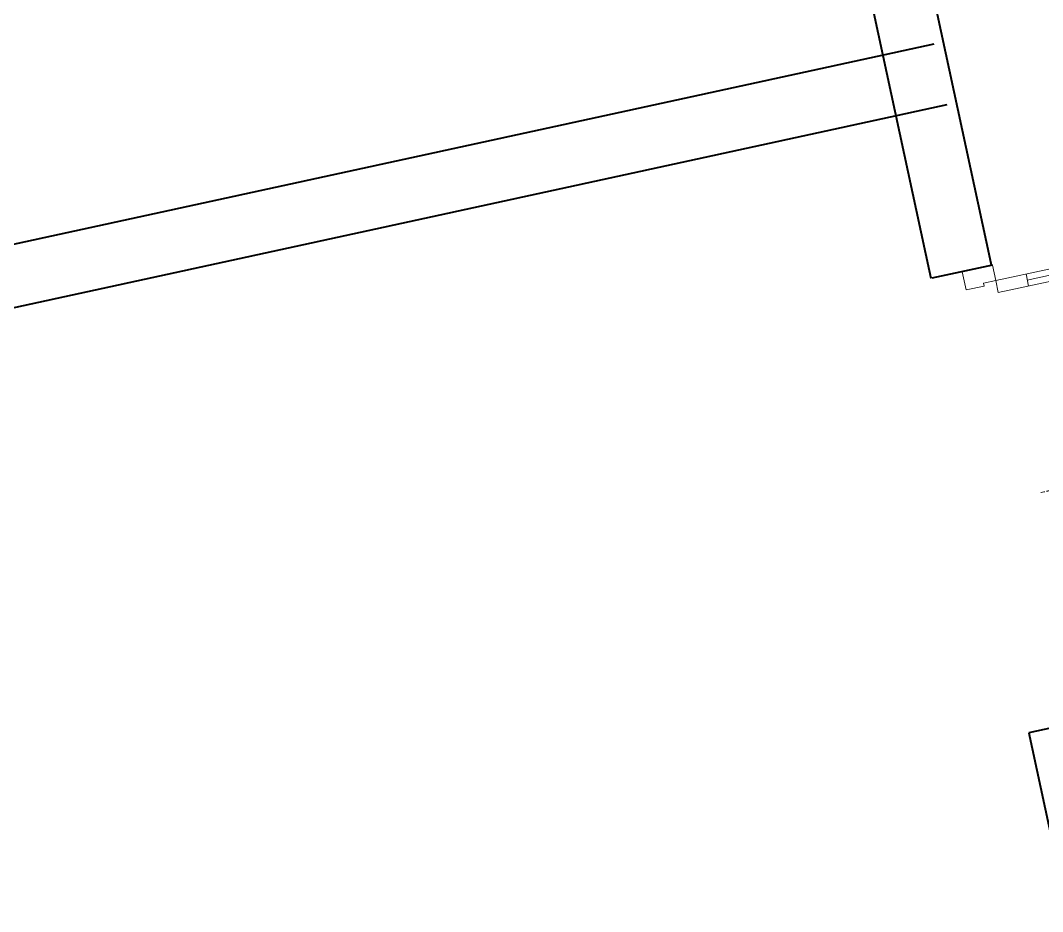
# Model space of a CAD drawing. Header units: millimetres. Extents: x -1534340 to 1713810, y -1348191 to 1114081.
# Drawn here: x 1309717 to 1313017, y -653382 to -650506 of the extents above; entities that cross this region are included whole.
import ezdxf

# ---------------------------------------------------------------- set-up
doc = ezdxf.new("R2010")
doc.units = ezdxf.units.MM
doc.header["$LTSCALE"] = 100
doc.set_wipeout_variables(frame=1)
doc.linetypes.add('HIDDEN2', pattern=[0.1875, 0.125, -0.0625])
for name, color, linetype in [('ccu12-Manh', 8, 'Continuous'), ('KT-Kich thuoc', 9, 'Continuous'), ('Xref_ST_MBDV Cot vach 30.7.2022$0$Xref_ST_MBDV Cot vach 30.7.2022|Xref_ST_MBDV Cot vach 30.7.2022|Xref_ST_MBDV Cot vach 30.7.2022|Xref_ST_MBDV Cot vach 30.7.2022|A-WALL-PATT', 251, 'Continuous')]:
    doc.layers.add(name, color=color, linetype=linetype)
doc.layers.add('CUA', color=37, linetype='Continuous', lineweight=13)
doc.layers.add('KT-Net cat', color=1, linetype='Continuous', lineweight=40)

# ---------------------------------------------------------------- blocks, each defined once
blk = doc.blocks.new('Xref_ST_MBDV Cot vach 30.7.2022$0$Tuong Vay01-flat-1')
at = {"layer": 'Xref_ST_MBDV Cot vach 30.7.2022$0$Xref_ST_MBDV Cot vach 30.7.2022|Xref_ST_MBDV Cot vach 30.7.2022|Xref_ST_MBDV Cot vach 30.7.2022|Xref_ST_MBDV Cot vach 30.7.2022|A-WALL-PATT'}
h = blk.add_hatch(dxfattribs=at)
h.set_pattern_fill('ACET-2D-VATLIEU04', color=256, scale=50, pattern_type=2)
h.set_pattern_definition([(50, (-11139561.84, -1407213.45), (-225.902474, 189.5546825), [37.5, -412.5]), (355, (-11139561.84, -1407213.45), (32.127212, 367.215716), [30, -330]), (100.4514, (-11139531.95, -1407216.06), (-341.231527, -62.944187), [31.870095, -350.571056]), (46.1842, (-11139561.84, -1407113.45), (-319.180497, 306.252097), [56.25, -618.75]), (96.6356, (-11139517.37, -1407120.34), (-516.995922, -60.144022), [47.805144, -525.8565]), (351.1842, (-11139561.84, -1407113.45), (84.740774, 546.39543), [45, -495]), (21, (-11139511.84, -1407138.45), (-105.680822, 275.3079534), [37.5, -412.5]), (326, (-11139511.84, -1407138.45), (206.128805, 305.59852), [30, -330]), (71.4514, (-11139486.97, -1407155.22), (-328.963765, 110.380101), [31.870095, -350.571056]), (37.5, (-11139561.84, -1407213.45), (-78.1345294, 101.8269012), [0, -326, 0, -335, 0, -331.25]), (7.5, (-11139561.84, -1407213.45), (-23.2793464, 176.824191), [0, -191, 0, -318.5, 0, -126.25]), (327.5, (-11139673.34, -1407213.45), (71.9444175, 112.9301145), [0, -125, 0, -390, 0, -517.5000003]), (317.5, (-11139723.34, -1407213.45), (158.0205496, 172.449169), [0, -162.5, 0, -259, 0, -367.5]), (45, (-11139561.84, -1407213.45), (-150.260191, 150.260191), []), (45, (-11139561.84, -1407152.2), (-150.260191, 150.260191), [])])
h.paths.add_polyline_path([(-82665.4, -118500), (-81837.4, -121132), (-80902.7, -123728.1), (-79862.9, -126283.8), (-78719.6, -128795), (-77474.9, -131257.5), (-76130.7, -133667.2), (-74689.4, -136019.9), (-73153.2, -138312), (-71524.9, -140539.4), (-69807, -142698.6), (-68002.4, -144785.9), (-66114.2, -146797.8), (-64145.5, -148731), (-62099.6, -150582.3), (-59979.8, -152348.6), (-57789.7, -154026.9), (-55533, -155614.5), (-53213.4, -157108.6), (-50834.8, -158507), (-48401.1, -159807.1), (-45916.4, -161006.8), (-43384.8, -162104.1), (-40810.5, -163097.3), (-38197.9, -163984.6), (-35551.2, -164764.6), (-32875, -165436), (-30173.5, -165997.6), (-27451.4, -166448.5), (-24701.9, -166789.3), (-4396.7, -168938.3), (36420, -167648.2), (41836.5, -160718.6), (12445.4, -24367.7), (8472.9, -9249), (-4718.7, -5521.4), (-10557.5, -9946.8), (-34021.2, -27848.2), (-39776.7, -32008.6), (-41248.9, -35293.8), (-45787.3, -38574.4), (-49368.5, -38942), (-57644.2, -44924.1), (-59844.7, -46601.5), (-61968.9, -48362.3), (-64019.6, -50208.4), (-65993.2, -52136.5), (-67886.6, -54143.6), (-69696.5, -56226.3), (-71419.9, -58381.1), (-73053.9, -60604.3), (-74595.9, -62892.4), (-76043.3, -65241.5), (-77393.6, -67647.7), (-78644.6, -70107), (-79794.3, -72615.3), (-80840.7, -75168.4), (-81782, -77762), (-82616.7, -80391.9), (-83343.5, -83053.7), (-83961, -85742.9), (-84468.4, -88455), (-84864.6, -91185.6), (-85149.1, -93930.1), (-85321.4, -96683.6), (-85381.3, -99529.5), (-85328.5, -102200.8), (-85163.2, -104955.4), (-84885.7, -107700.6), (-84496.4, -110432.2), (-83996, -113145.6), (-83385.4, -115836.4)], flags=16)
h.paths.add_polyline_path([(-83625.5, -118780.6), (-82785.2, -121451.6), (-81836.7, -124086), (-80781.5, -126679.6), (-79621.3, -129228), (-78358.2, -131726.9), (-76994.1, -134172.1), (-75531.4, -136559.7), (-73972.6, -138885.7), (-72320.1, -141146.1), (-70576.8, -143337.2), (-68745.6, -145455.3), (-66829.4, -147497), (-64831.6, -149458.8), (-62755.4, -151337.5), (-60604.2, -153129.9), (-58381.8, -154833), (-56091.7, -156444.1), (-53737.8, -157960.4), (-51324, -159379.4), (-48854.3, -160698.7), (-46332.8, -161916.2), (-43763.8, -163029.8), (-41151.4, -164037.6), (-38500.1, -164938.1), (-35814.3, -165729.6), (-33098.5, -166410.9), (-30357.1, -166980.8), (-27594.7, -167438.4), (-24816, -167782.8), (-4433.7, -169939.9), (36919.6, -168632.9), (42912.7, -160965.6), (13418.2, -24135.1), (9294.8, -8442.1), (-4925.9, -4423.7), (-11162.8, -9150.8), (-34617.5, -27045.4), (-40579.6, -31355.1), (-42051.8, -34640.3), (-46156, -37607), (-49737.2, -37974.6), (-58240.3, -44121.1), (-60467.1, -45818.5), (-62622.8, -47605.4), (-64703.8, -49478.8), (-66706.7, -51435.5), (-68628, -53472.3), (-70464.7, -55585.7), (-72213.6, -57772.4), (-73871.8, -60028.5), (-75436.6, -62350.5), (-76905.4, -64734.3), (-78275.7, -67176.1), (-79545.2, -69671.8), (-80711.9, -72217.2), (-81773.7, -74808), (-82729, -77440), (-83576, -80108.8), (-84313.5, -82810), (-84940.2, -85539), (-85455.1, -88291.2), (-85857.2, -91062.2), (-86145.9, -93847.3), (-86320.8, -96641.8), (-86381.5, -99528.9), (-86327.9, -102240.7), (-86160.2, -105035.7), (-85878.6, -107821.5), (-85483.5, -110593.5), (-84975.8, -113347.1), (-84356.1, -116077.6)])
blk = doc.blocks.new('*U225')
for p, q in [((673.9, 1376.2), (704.1, 1402.4)), ((1016.1, 1011.2), (689, 1389.3)), ((1001, 998.1), (1031.2, 1024.2)), ((-324.5, 512.7), (-354.7, 486.5)), ((-12.5, 121.4), (-339.6, 499.6)), ((2.6, 134.5), (-27.6, 108.3))]:
    blk.add_line(p, q)
for points in [[(1096.7, 948.6), (1066.4, 922.4), (608.5, 1451.9), (638.7, 1478)], [(1199.9, 905.7), (1154.5, 866.4), (1115.3, 911.8), (1122.8, 918.4), (1096.7, 948.6), (1134.5, 981.3)], [(37.8, 32.7), (68.1, 58.9), (-389.9, 588.3), (-420.1, 562.1)], [(65.4, -75.6), (110.8, -36.4), (71.5, 9), (64, 2.5), (37.8, 32.7), (0, 0)]]:
    blk.add_lwpolyline(points, close=True)
at = {"linetype": 'HIDDEN2'}
for centre, start, end in [((1096.7, 948.6), 130.8598, 220.8598), ((37.8, 32.7), 40.8598, 130.8597)]:
    blk.add_arc(centre, 700, start, end, dxfattribs=at)
blk = doc.blocks.new('A$C3E721162')
blk.add_wipeout([(0, -42.5), (0, 275.6), (1500, 275.6), (1500, -42.5)]).dxf.layer = 'KT-Kich thuoc'
at = {"layer": 'KT-Net cat'}
for p, q in [((0, 200), (0, 0)), ((1500, 200), (1500, 0))]:
    blk.add_line(p, q, dxfattribs=at)
at = {"layer": 'CUA', "rotation": 319.1402443640536}
blk.add_blockref('*U225', (0, 200), dxfattribs=at)
blk = doc.blocks.new('A$C0A963C12')
at = {"layer": 'KT-Net cat'}
for points in [[(1538.6, 51664.8), (6996.1, 26346.3)], [(1343.1, 51622.6), (6800.6, 26304.2)]]:
    blk.add_lwpolyline(points, dxfattribs=at)
at = {"layer": 'KT-Net cat', "elevation": 0}
for points in [[(-9132, 40950.5), (3237.3, 43641.1)], [(-9089.5, 40755.1), (3279.8, 43445.6)]]:
    blk.add_lwpolyline(points, dxfattribs=at)
at = {"layer": 'KT-Kich thuoc', "xscale": -1, "rotation": 282.0567548125132}
blk.add_blockref('A$C3E721162', (3543.5, 41418, 0), dxfattribs=at)
blk = doc.blocks.new('3123')
blk.add_blockref('Xref_ST_MBDV Cot vach 30.7.2022$0$Tuong Vay01-flat-1', (1285508.2, -552119.2))
at = {"layer": 'KT-Kich thuoc'}
blk.add_blockref('A$C0A963C12', (1309429.5, -694223.3), dxfattribs=at)

msp = doc.modelspace()

# ---------------------------------------------------------------- block references
at = {"layer": 'ccu12-Manh'}
msp.add_blockref('3123', (0, 0), dxfattribs=at)

doc.saveas('drawing.dxf')
